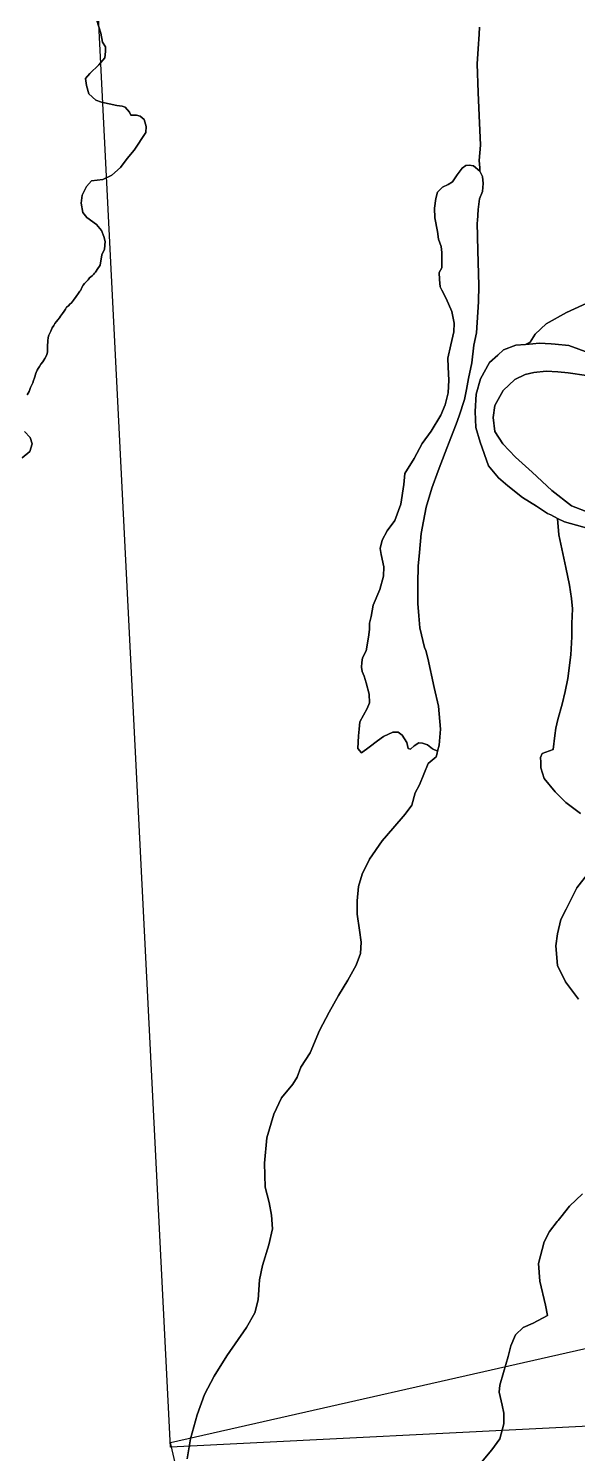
# Model space of a CAD drawing. Header units: inches. Extents: x 288635 to 1232953, y 676945 to 1655780.
# Drawn here: x 425495 to 442772, y 1092337 to 1137192 of the extents above; entities that cross this region are included whole.
import ezdxf

# ---------------------------------------------------------------- set-up
doc = ezdxf.new("R2010")
doc.units = ezdxf.units.IN
doc.header["$MEASUREMENT"] = 0
doc.layers.add('Images', color=7, linetype='Continuous')
picture_1 = doc.add_image_def('image9.jpg', size_in_pixel=(2577, 3745))
picture_2 = doc.add_image_def('image10.jpg', size_in_pixel=(2573, 3746))

msp = doc.modelspace()

# ---------------------------------------------------------------- linework, layer by layer
at = {"color": 1}
for points in [[(425457.4468, 1125658.0857), (425510.9269, 1125766.6581), (425539.0306, 1125827.2036), (425556.4085, 1125888.0263), (425594.2469, 1125972.4349), (425629.1745, 1126033.5583), (425655.3703, 1126109.235), (425681.5661, 1126193.6435), (425701.9406, 1126254.767), (425716.4938, 1126310.0692), (425733.9576, 1126365.3713), (425771.7959, 1126432.3161), (425803.813, 1126490.5289), (425838.7407, 1126557.4736), (425885.3109, 1126621.5077), (425946.4343, 1126700.095), (426010.4684, 1126804.878), (426068.6812, 1126918.393), (426089.0557, 1127011.5335), (426091.9664, 1127078.4782), (426091.6782, 1127085.33), (426087.5217, 1127184.1373), (426087.9251, 1127188.0297), (426091.9664, 1127227.0287), (426097.7876, 1127320.0614), (426103.6089, 1127360.8103), (426109.4302, 1127462.6828), (426135.626, 1127538.3594), (426167.643, 1127602.3935), (426196.7494, 1127663.5169), (426243.3197, 1127765.3894), (426289.8899, 1127846.8873), (426327.7282, 1127902.1895), (426380.1198, 1127969.1342), (426420.8687, 1128024.4364), (426470.3496, 1128088.4704), (426505.2773, 1128137.9513), (426569.3114, 1128219.4493), (426615.8816, 1128295.1259), (426659.5412, 1128362.0706), (426688.6476, 1128417.3728), (426749.7711, 1128458.1218), (426796.3413, 1128513.4239), (426848.7329, 1128559.9942), (426913.2105, 1128642.5144), (426996.2935, 1128757.7809), (427067.4564, 1128860.1047), (427115.1388, 1128924.2636), (427137.4725, 1128954.445), (427171.814, 1129043.1605), (427218.3842, 1129113.0159), (427262.0438, 1129165.4074), (427317.346, 1129232.3521), (427372.6481, 1129278.9224), (427419.2184, 1129340.0458), (427454.1461, 1129372.0629), (427494.895, 1129406.9905), (427535.644, 1129450.6501), (427576.393, 1129488.4885), (427605.4994, 1129526.3268), (427620.0526, 1129555.4332), (427654.9803, 1129610.7354), (427749.9564, 1129745.6117), (427802.6062, 1130064.9214), (427883.8864, 1130247.8018), (427909.2864, 1130486.5623), (427863.5663, 1130649.1226), (427787.3662, 1130837.083), (427629.8859, 1131025.0433), (427330.1653, 1131243.4838), (427208.245, 1131400.9641), (427152.3649, 1131690.5247), (427182.845, 1131944.5252), (427320.584, 1132215.6989), (427477.4856, 1132401.7261), (427838.1663, 1132437.2862), (428117.5669, 1132579.5264), (428386.8074, 1132818.2869), (428602.6168, 1133101.6581), (428822.8416, 1133357.403), (429182.6756, 1133913.0291), (429193.259, 1134108.8212), (429129.7589, 1134331.0716), (429013.342, 1134431.6135), (428896.9251, 1134468.6552), (428717.0081, 1134463.3635), (428669.383, 1134553.3221), (428531.7993, 1134717.3641), (428441.8408, 1134743.8224), (428272.5072, 1134764.9892), (428034.3817, 1134817.9059), (427790.9645, 1134876.1144), (427616.3392, 1134939.6145), (427388.7971, 1135135.4066), (427314.7136, 1135399.9904), (427293.5469, 1135622.2409), (427420.5471, 1135775.6995), (427711.5894, 1136050.8667), (427896.7981, 1136273.1172), (427917.9648, 1136463.6175), (427917.9648, 1136611.7845), (427822.7146, 1136759.9515), (427769.7978, 1137045.702), (427648.0892, 1137447.8695)], [(427648.0892, 1137447.8695), (427769.7978, 1137045.702), (427822.7146, 1136759.9515), (427917.9648, 1136611.7845), (427917.9648, 1136463.6175), (427896.7981, 1136273.1172), (427711.5894, 1136050.8667), (427420.5471, 1135775.6995), (427293.5469, 1135622.2409), (427314.7136, 1135399.9904), (427388.7971, 1135135.4066), (427616.3392, 1134939.6145), (427790.9645, 1134876.1144), (428034.3817, 1134817.9059), (428272.5072, 1134764.9892), (428441.8408, 1134743.8224), (428531.7993, 1134717.3641), (428669.383, 1134553.3221), (428717.0081, 1134463.3635), (428896.9251, 1134468.6552), (429013.342, 1134431.6135), (429129.7589, 1134331.0716), (429193.259, 1134108.8212), (429182.6756, 1133913.0291), (428822.8416, 1133357.403), (428602.6168, 1133101.6581), (428386.8074, 1132818.2869), (428117.5669, 1132579.5264), (427838.1663, 1132437.2862), (427477.4856, 1132401.7261), (427320.584, 1132215.6989), (427182.845, 1131944.5252), (427152.3649, 1131690.5247), (427208.245, 1131400.9641), (427330.1653, 1131243.4838), (427629.8859, 1131025.0433), (427787.3662, 1130837.083), (427863.5663, 1130649.1226), (427909.2864, 1130486.5623), (427883.8864, 1130247.8018), (427802.6062, 1130064.9214), (427749.9564, 1129745.6117), (427654.9803, 1129610.7354), (427620.0526, 1129555.4332), (427605.4994, 1129526.3268), (427576.393, 1129488.4885), (427535.644, 1129450.6501), (427494.895, 1129406.9905), (427454.1461, 1129372.0629), (427419.2184, 1129340.0458), (427372.6481, 1129278.9224), (427317.346, 1129232.3521), (427262.0438, 1129165.4074), (427218.3842, 1129113.0159), (427171.814, 1129043.1605), (427137.4725, 1128954.445), (427115.1388, 1128924.2636), (427067.4564, 1128860.1047), (426996.2935, 1128757.7809), (426913.2105, 1128642.5144), (426848.7329, 1128559.9942), (426796.3413, 1128513.4239), (426749.7711, 1128458.1218), (426688.6476, 1128417.3728), (426659.5412, 1128362.0706), (426615.8816, 1128295.1259), (426569.3114, 1128219.4493), (426505.2773, 1128137.9513), (426470.3496, 1128088.4704), (426420.8687, 1128024.4364), (426380.1198, 1127969.1342), (426327.7282, 1127902.1895), (426289.8899, 1127846.8873), (426243.3197, 1127765.3894), (426196.7494, 1127663.5169), (426167.643, 1127602.3935), (426135.626, 1127538.3594), (426109.4302, 1127462.6828), (426103.6089, 1127360.8103), (426097.7876, 1127320.0614), (426091.9664, 1127227.0287), (426087.9251, 1127188.0297), (426087.5217, 1127184.1373), (426091.6782, 1127085.33), (426091.9664, 1127078.4782), (426089.0557, 1127011.5335), (426068.6812, 1126918.393), (426010.4684, 1126804.878), (425946.4343, 1126700.095), (425885.3109, 1126621.5077), (425838.7407, 1126557.4736), (425803.813, 1126490.5289), (425771.7959, 1126432.3161), (425733.9576, 1126365.3713), (425716.4938, 1126310.0692), (425701.9406, 1126254.767), (425681.5661, 1126193.6435), (425655.3703, 1126109.235), (425629.1745, 1126033.5583), (425594.2469, 1125972.4349), (425556.4085, 1125888.0263), (425539.0306, 1125827.2036), (425510.9269, 1125766.6581), (425457.4468, 1125658.0857)], [(439689.4079, 1137228.8845), (439679.2478, 1137015.524), (439643.6878, 1136548.1631), (439618.2877, 1136075.7222), (439643.6878, 1135181.6404), (439679.2478, 1134455.1989), (439714.8079, 1133515.397), (439678.6571, 1133041.963), (439701.0496, 1132801.6556), (439696.8162, 1132704.2888), (439493.6158, 1132865.1557), (439366.6155, 1132886.3225), (439252.3153, 1132882.0891), (439138.0151, 1132793.1889), (438989.8481, 1132585.7552), (438837.5325, 1132364.0904), (438705.4522, 1132277.7302), (438522.5719, 1132196.45), (438370.1716, 1132038.9697), (438314.2914, 1131840.8493), (438268.5714, 1131536.0487), (438280.4537, 1131236.0731), (438370.1716, 1130804.5272), (438400.6516, 1130555.6067), (438481.9318, 1130332.0863), (438502.2518, 1130139.0459), (438507.3318, 1129986.6456), (438502.2518, 1129661.525), (438420.9717, 1129514.2047), (438426.0517, 1129290.6842), (438451.4517, 1129062.0838), (438497.1718, 1128960.4835), (438634.3321, 1128691.243), (438812.1324, 1128279.7622), (438888.3326, 1127919.0815), (438878.1726, 1127639.6809), (438786.7324, 1127233.2801), (438695.2922, 1126816.7193), (438705.4522, 1126532.2387), (438720.6923, 1126120.7579), (438705.4522, 1125719.4371), (438608.932, 1125348.5963), (438466.6917, 1125023.4757), (438166.9712, 1124515.4747), (437882.4906, 1124129.3939), (437633.5701, 1123651.8729), (437333.8495, 1123179.432), (437303.3694, 1122839.0713), (437206.8492, 1122224.3901), (437018.8889, 1121706.229), (436785.2084, 1121376.0284), (436622.6481, 1121086.4678), (436566.7679, 1120822.3073), (436597.248, 1120634.3469), (436673.4482, 1120248.2661), (436668.3682, 1119948.5455), (436546.4479, 1119531.9847), (436343.2122, 1119037.5612), (436274.4204, 1118688.3105), (436226.7953, 1118471.3518), (436226.7953, 1118275.5597), (436189.7536, 1118032.1426), (436120.9618, 1117603.5167), (436009.8366, 1117386.5579), (435983.3782, 1117238.391), (435978.0865, 1117084.9323), (435999.2532, 1116947.3487), (436057.4617, 1116804.4734), (436120.9618, 1116598.098), (436216.212, 1116243.5556), (436221.5036, 1115968.3884), (436147.4202, 1115788.4714), (435925.1697, 1115370.4289), (435904.003, 1115137.5951), (435877.5446, 1114925.928), (435856.3779, 1114523.7605), (435972.7948, 1114391.4686), (436210.9203, 1114571.3856), (436475.5042, 1114767.1777), (436671.2962, 1114904.7613), (436957.0468, 1115047.6366), (437126.3805, 1115047.6366), (437258.6724, 1114952.3864), (437401.5477, 1114714.2609), (437438.5894, 1114529.0522), (437512.6729, 1114502.5938), (437629.0898, 1114608.4274), (437777.2568, 1114708.9692), (437893.6737, 1114693.0942), (438047.1323, 1114640.1774), (438205.8826, 1114518.4689), (438371.0793, 1114442.6132), (438355.5356, 1114381.8513), (438325.0033, 1114262.4978), (438069.4628, 1114054.436), (437799.3332, 1113382.3083), (437661.7496, 1113133.5995), (437555.9161, 1112742.0153), (437349.5407, 1112456.2648), (436963.2482, 1112011.7639), (436619.2892, 1111620.1798), (436227.7051, 1111048.6786), (436000.163, 1110572.4277), (435883.7461, 1110186.1352), (435841.4127, 1109731.051), (435841.4127, 1109318.3002), (435910.2045, 1108810.2991), (435963.1212, 1108434.5901), (435947.2462, 1108074.756), (435804.3709, 1107704.3386), (435545.0787, 1107233.3793), (435248.7448, 1106751.8367), (434957.7026, 1106233.2523), (434656.077, 1105651.1678), (434354.4513, 1104952.6664), (434068.7008, 1104497.5822), (433946.9922, 1104185.3732), (433809.4086, 1103963.1228), (433460.1579, 1103534.4969), (433216.7407, 1103021.2042), (432999.782, 1102275.0777), (432925.6985, 1101476.0345), (432946.8652, 1100719.3246), (433068.5738, 1100237.782), (433137.3656, 1099835.6145), (433169.1156, 1099406.9887), (433052.6987, 1098904.2793), (432856.9067, 1098258.6947), (432766.9482, 1097798.3188), (432719.3231, 1097179.1925), (432618.7812, 1096761.15), (432359.489, 1096300.7741), (431740.3628, 1095406.4807), (431332.9036, 1094766.1877), (431036.5697, 1094189.3949), (430798.4442, 1093554.3936), (430597.3605, 1092802.9755), (430486.2353, 1092173.2659)], [(430486.2353, 1092173.2659), (430597.3605, 1092802.9755), (430798.4442, 1093554.3936), (431036.5697, 1094189.3949), (431332.9036, 1094766.1877), (431740.3628, 1095406.4807), (432359.489, 1096300.7741), (432618.7812, 1096761.15), (432719.3231, 1097179.1925), (432766.9482, 1097798.3188), (432856.9067, 1098258.6947), (433052.6987, 1098904.2793), (433169.1156, 1099406.9887), (433137.3656, 1099835.6145), (433068.5738, 1100237.782), (432946.8652, 1100719.3246), (432925.6985, 1101476.0345), (432999.782, 1102275.0777), (433216.7407, 1103021.2042), (433460.1579, 1103534.4969), (433809.4086, 1103963.1228), (433946.9922, 1104185.3732), (434068.7008, 1104497.5822), (434354.4513, 1104952.6664), (434656.077, 1105651.1678), (434957.7026, 1106233.2523), (435248.7448, 1106751.8367), (435545.0787, 1107233.3793), (435804.3709, 1107704.3386), (435947.2462, 1108074.756), (435963.1212, 1108434.5901), (435910.2045, 1108810.2991), (435841.4127, 1109318.3002), (435841.4127, 1109731.051), (435883.7461, 1110186.1352), (436000.163, 1110572.4277), (436227.7051, 1111048.6786), (436619.2892, 1111620.1798), (436963.2482, 1112011.7639), (437349.5407, 1112456.2648), (437555.9161, 1112742.0153), (437661.7496, 1113133.5995), (437799.3332, 1113382.3083), (438069.4628, 1114054.436), (438325.0033, 1114262.4978), (438355.5356, 1114381.8513), (438371.0793, 1114442.6132), (438420.8978, 1114637.3582), (438458.9871, 1115134.227), (438392.9469, 1115865.7484), (438265.9467, 1116444.8696), (438057.6663, 1117374.5114), (437996.7061, 1117608.1919), (437959.7516, 1117711.1368), (437812.9791, 1118327.86), (437779.1124, 1118704.6274), (437749.479, 1119089.8615), (437749.479, 1119729.0961), (437753.7123, 1120262.4972), (437796.0457, 1120694.2981), (437846.8458, 1121295.4326), (437923.046, 1121684.9001), (438011.9462, 1122120.9343), (438189.7465, 1122717.8355), (438384.4803, 1123268.1699), (438604.614, 1123848.1377), (438782.4144, 1124309.572), (438955.9814, 1124737.1395), (439049.1149, 1124999.6067), (439218.4486, 1125516.0744), (439273.482, 1125825.1083), (439337.5455, 1126176.004), (439442.8157, 1126663.31), (439506.3158, 1127222.1111), (439595.216, 1127611.5786), (439654.4828, 1128585.2472), (439667.1828, 1129101.7149), (439633.3161, 1130202.3838), (439616.3827, 1131070.2188), (439620.1639, 1131133.2381), (439641.7828, 1131493.553), (439690.6734, 1131828.2659), (439777.2497, 1132056.5875), (439798.4164, 1132314.8213), (439781.483, 1132530.7217), (439696.8162, 1132704.2888), (439701.0496, 1132801.6556), (439678.6571, 1133041.963), (439714.8079, 1133515.397), (439679.2478, 1134455.1989), (439643.6878, 1135181.6404), (439618.2877, 1136075.7222), (439643.6878, 1136548.1631), (439679.2478, 1137015.524), (439689.4079, 1137228.8845)], [(443178.7193, 1128603.6017), (442426.8778, 1128253.081), (441781.7165, 1127897.4803), (441436.2758, 1127567.2797), (441278.7955, 1127323.4392), (441136.5552, 1127247.239), (440831.7546, 1127221.839), (440445.6739, 1127074.5187), (440268.0808, 1126913.256), (440003.713, 1126673.1979), (439724.3124, 1126160.1169), (439582.0721, 1125677.5159), (439551.5921, 1125139.0348), (439576.9921, 1124631.0338), (439709.0724, 1124173.8329), (439973.2329, 1123427.0714), (440283.1135, 1123046.0706), (440582.8341, 1122792.0701), (441040.035, 1122431.3894), (441476.9159, 1122151.9888), (441827.4366, 1121923.3884), (441933.3115, 1121879.5537), (442137.3172, 1121765.9081), (442188.1173, 1121252.827), (442401.4778, 1120226.665), (442523.398, 1119672.9439), (442579.2781, 1119251.303), (442609.7582, 1118921.1024), (442594.5181, 1118463.9015), (442589.4381, 1118047.3406), (442564.0381, 1117478.3795), (442462.4379, 1116736.698), (442381.1577, 1116325.2172), (442284.6375, 1115928.9764), (442152.5573, 1115436.2154), (442091.5971, 1115172.0549), (442056.0371, 1114938.3744), (442005.237, 1114496.4135), (441664.8763, 1114374.4933), (441603.9162, 1114242.413), (441614.0762, 1114095.0927), (441614.0762, 1113922.3724), (441725.8364, 1113582.0117), (442066.1971, 1113165.4509), (442401.6692, 1112829.9788), (442870.7169, 1112482.4148)], [(443442.8798, 1126871.3183), (442497.998, 1127216.759), (442071.2771, 1127257.3991), (441938.6447, 1127264.0307), (441563.2761, 1127282.7991), (441370.2357, 1127267.5591), (441136.5552, 1127247.239), (441278.7955, 1127323.4392), (441436.2758, 1127567.2797), (441781.7165, 1127897.4803), (442426.8778, 1128253.081), (443178.7193, 1128603.6017)], [(443188.8793, 1121430.6274), (442736.7584, 1121557.6277), (442365.9177, 1121664.3079), (442137.3172, 1121765.9081), (441933.3115, 1121879.5537), (441827.4366, 1121923.3884), (441476.9159, 1122151.9888), (441040.035, 1122431.3894), (440582.8341, 1122792.0701), (440283.1135, 1123046.0706), (439973.2329, 1123427.0714), (439709.0724, 1124173.8329), (439576.9921, 1124631.0338), (439551.5921, 1125139.0348), (439582.0721, 1125677.5159), (439724.3124, 1126160.1169), (440003.713, 1126673.1979), (440268.0808, 1126913.256), (440445.6739, 1127074.5187), (440831.7546, 1127221.839), (441136.5552, 1127247.239), (441370.2357, 1127267.5591), (441563.2761, 1127282.7991), (441938.6447, 1127264.0307), (442071.2771, 1127257.3991), (442497.998, 1127216.759), (443442.8798, 1126871.3183)], [(443056.7991, 1126271.8771), (442477.6779, 1126358.2373), (442152.5573, 1126388.7173), (441786.7965, 1126409.0374), (441395.6358, 1126368.3973), (441121.3152, 1126297.2771), (440801.2746, 1126139.7968), (440435.5138, 1125799.4361), (440166.2733, 1125321.9152), (440115.4732, 1124945.9944), (440166.2733, 1124509.1136), (440425.3538, 1124123.0328), (440821.5946, 1123701.3919), (441344.8356, 1123228.951), (441959.5169, 1122644.7498), (442579.2781, 1122162.1489), (443183.7993, 1121933.5484)], [(443183.7993, 1121933.5484), (442579.2781, 1122162.1489), (441959.5169, 1122644.7498), (441344.8356, 1123228.951), (440821.5946, 1123701.3919), (440425.3538, 1124123.0328), (440166.2733, 1124509.1136), (440115.4732, 1124945.9944), (440166.2733, 1125321.9152), (440435.5138, 1125799.4361), (440801.2746, 1126139.7968), (441121.3152, 1126297.2771), (441395.6358, 1126368.3973), (441786.7965, 1126409.0374), (442152.5573, 1126388.7173), (442477.6779, 1126358.2373), (443056.7991, 1126271.8771)], [(425293.7162, 1123680.7245), (425535.0167, 1123875.4582), (425606.9835, 1124120.992), (425543.4834, 1124315.7258), (425365.683, 1124506.2261)], [(425365.683, 1124506.2261), (425543.4834, 1124315.7258), (425606.9835, 1124120.992), (425535.0167, 1123875.4582), (425293.7162, 1123680.7245)], [(442870.7169, 1112482.4148), (442401.6692, 1112829.9788), (442066.1971, 1113165.4509), (441725.8364, 1113582.0117), (441614.0762, 1113922.3724), (441614.0762, 1114095.0927), (441603.9162, 1114242.413), (441664.8763, 1114374.4933), (442005.237, 1114496.4135), (442056.0371, 1114938.3744), (442091.5971, 1115172.0549), (442152.5573, 1115436.2154), (442284.6375, 1115928.9764), (442381.1577, 1116325.2172), (442462.4379, 1116736.698), (442564.0381, 1117478.3795), (442589.4381, 1118047.3406), (442594.5181, 1118463.9015), (442609.7582, 1118921.1024), (442579.2781, 1119251.303), (442523.398, 1119672.9439), (442401.4778, 1120226.665), (442188.1173, 1121252.827), (442137.3172, 1121765.9081), (442365.9177, 1121664.3079), (442736.7584, 1121557.6277), (443188.8793, 1121430.6274)], [(443085.626, 1110577.2151), (442747.696, 1110142.9008), (442414.79, 1109474.2434), (442252.395, 1109148.0655), (442140.6347, 1108690.8646), (442094.9146, 1108320.0239), (442145.7147, 1107695.1826), (442389.5552, 1107187.1816), (442489.1842, 1107054.343), (442801.0361, 1106638.5405)], [(442801.0361, 1106638.5405), (442489.1842, 1107054.343), (442389.5552, 1107187.1816), (442145.7147, 1107695.1826), (442094.9146, 1108320.0239), (442140.6347, 1108690.8646), (442252.395, 1109148.0655), (442414.79, 1109474.2434), (442747.696, 1110142.9008), (443085.626, 1110577.2151)], [(442927.9404, 1100510.7556), (442518.2093, 1100118.4599), (442247.9611, 1099778.4702), (442165.1337, 1099666.8333), (442128.6672, 1099644.033), (441892.0974, 1099326.5941), (441724.4571, 1098996.3934), (441546.6567, 1098315.672), (441582.2168, 1097761.9509), (441760.0171, 1097005.0294), (441826.0573, 1096684.9888), (441379.0164, 1096441.1483), (441064.0558, 1096298.908), (440820.2153, 1096075.3875), (440677.975, 1095729.9469), (440591.6148, 1095389.5862), (440439.2145, 1094886.6652), (440322.3743, 1094485.3444), (440307.1342, 1094266.9039), (440398.5744, 1093855.4231), (440449.3745, 1093606.5026), (440449.3745, 1093271.2219), (440322.3743, 1092803.861), (440073.4538, 1092448.2603), (439702.613, 1092006.2994)], [(439702.613, 1092006.2994), (440073.4538, 1092448.2603), (440322.3743, 1092803.861), (440449.3745, 1093271.2219), (440449.3745, 1093606.5026), (440398.5744, 1093855.4231), (440307.1342, 1094266.9039), (440322.3743, 1094485.3444), (440439.2145, 1094886.6652), (440591.6148, 1095389.5862), (440677.975, 1095729.9469), (440820.2153, 1096075.3875), (441064.0558, 1096298.908), (441379.0164, 1096441.1483), (441826.0573, 1096684.9888), (441760.0171, 1097005.0294), (441582.2168, 1097761.9509), (441546.6567, 1098315.672), (441724.4571, 1098996.3934), (441892.0974, 1099326.5941), (442128.6672, 1099644.033), (442165.1337, 1099666.8333), (442247.9611, 1099778.4702), (442518.2093, 1100118.4599), (442927.9404, 1100510.7556)]]:
    msp.add_lwpolyline(points, dxfattribs=at)
msp.add_lwpolyline([(438458.9871, 1115134.227), (438420.8978, 1114637.3582), (438371.0793, 1114442.6132), (438205.8826, 1114518.4689), (438047.1323, 1114640.1774), (437893.6737, 1114693.0942), (437777.2568, 1114708.9692), (437629.0898, 1114608.4274), (437512.6729, 1114502.5938), (437438.5894, 1114529.0522), (437401.5477, 1114714.2609), (437258.6724, 1114952.3864), (437126.3805, 1115047.6366), (436957.0468, 1115047.6366), (436671.2962, 1114904.7613), (436475.5042, 1114767.1777), (436210.9203, 1114571.3856), (435972.7948, 1114391.4686), (435856.3779, 1114523.7605), (435877.5446, 1114925.928), (435904.003, 1115137.5951), (435925.1697, 1115370.4289), (436147.4202, 1115788.4714), (436221.5036, 1115968.3884), (436216.212, 1116243.5556), (436120.9618, 1116598.098), (436057.4617, 1116804.4734), (435999.2532, 1116947.3487), (435978.0865, 1117084.9323), (435983.3782, 1117238.391), (436009.8366, 1117386.5579), (436120.9618, 1117603.5167), (436189.7536, 1118032.1426), (436226.7953, 1118275.5597), (436226.7953, 1118471.3518), (436274.4204, 1118688.3105), (436343.2122, 1119037.5612), (436546.4479, 1119531.9847), (436668.3682, 1119948.5455), (436673.4482, 1120248.2661), (436597.248, 1120634.3469), (436566.7679, 1120822.3073), (436622.6481, 1121086.4678), (436785.2084, 1121376.0284), (437018.8889, 1121706.229), (437206.8492, 1122224.3901), (437303.3694, 1122839.0713), (437333.8495, 1123179.432), (437633.5701, 1123651.8729), (437882.4906, 1124129.3939), (438166.9712, 1124515.4747), (438466.6917, 1125023.4757), (438608.932, 1125348.5963), (438705.4522, 1125719.4371), (438720.6923, 1126120.7579), (438705.4522, 1126532.2387), (438695.2922, 1126816.7193), (438786.7324, 1127233.2801), (438878.1726, 1127639.6809), (438888.3326, 1127919.0815), (438812.1324, 1128279.7622), (438634.3321, 1128691.243), (438497.1718, 1128960.4835), (438451.4517, 1129062.0838), (438426.0517, 1129290.6842), (438420.9717, 1129514.2047), (438502.2518, 1129661.525), (438507.3318, 1129986.6456), (438502.2518, 1130139.0459), (438481.9318, 1130332.0863), (438400.6516, 1130555.6067), (438370.1716, 1130804.5272), (438280.4537, 1131236.0731), (438268.5714, 1131536.0487), (438314.2914, 1131840.8493), (438370.1716, 1132038.9697), (438522.5719, 1132196.45), (438705.4522, 1132277.7302), (438837.5325, 1132364.0904), (438989.8481, 1132585.7552), (439138.0151, 1132793.1889), (439252.3153, 1132882.0891), (439366.6155, 1132886.3225), (439493.6158, 1132865.1557), (439696.8162, 1132704.2888), (439781.483, 1132530.7217), (439798.4164, 1132314.8213), (439777.2497, 1132056.5875), (439690.6734, 1131828.2659), (439641.7828, 1131493.553), (439620.1639, 1131133.2381), (439616.3827, 1131070.2188), (439633.3161, 1130202.3838), (439667.1828, 1129101.7149), (439654.4828, 1128585.2472), (439595.216, 1127611.5786), (439506.3158, 1127222.1111), (439442.8157, 1126663.31), (439337.5455, 1126176.004), (439273.482, 1125825.1083), (439218.4486, 1125516.0744), (439049.1149, 1124999.6067), (438955.9814, 1124737.1395), (438782.4144, 1124309.572), (438604.614, 1123848.1377), (438384.4803, 1123268.1699), (438189.7465, 1122717.8355), (438011.9462, 1122120.9343), (437923.046, 1121684.9001), (437846.8458, 1121295.4326), (437796.0457, 1120694.2981), (437753.7123, 1120262.4972), (437749.479, 1119729.0961), (437749.479, 1119089.8615), (437779.1124, 1118704.6274), (437812.9791, 1118327.86), (437959.7516, 1117711.1368), (437996.7061, 1117608.1919), (438057.6663, 1117374.5114), (438265.9467, 1116444.8696), (438392.9469, 1115865.7484), (438458.9871, 1115134.227)], close=True, dxfattribs=at)

# ---------------------------------------------------------------- pictures from other files: only their frames are drawn
at = {"layer": 'Images'}
image = msp.add_image(picture_1, insert=(429959.2992, 1092538.0496), size_in_units=(43398.7091, 63068.7488), rotation=2.882431983, dxfattribs=at)
image.dxf.flags = 7
image = msp.add_image(picture_2, insert=(443888.2369, 1031282.0767), size_in_units=(43242.1612, 62955.7466), rotation=12.777861175, dxfattribs=at)
image.dxf.flags = 7

doc.saveas('drawing.dxf')
